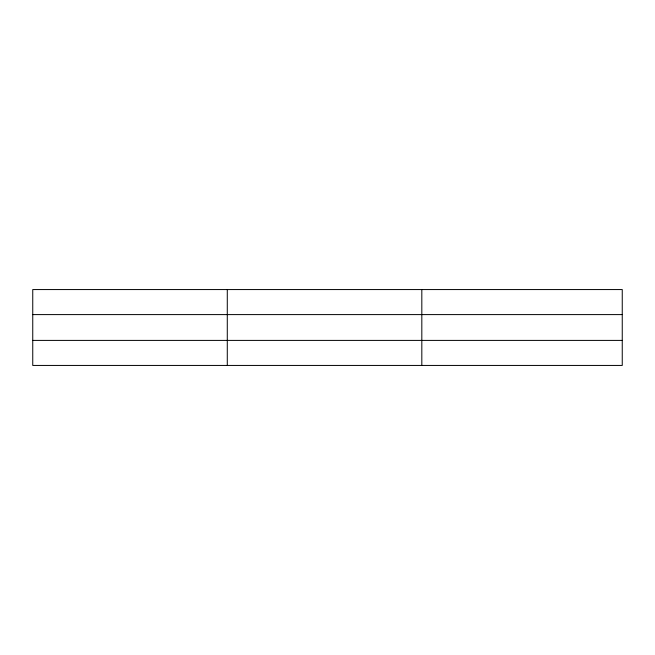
<?xml version="1.0" encoding="UTF-8"?>
<svg xmlns="http://www.w3.org/2000/svg" width="655" height="655" viewBox="0 0 655 655"><rect width="100%" height="100%" fill="white"/><g stroke="black" fill="none" stroke-linecap="round" stroke-linejoin="round"><path stroke-width="0.98" d="M227.285 289.559L227.285 365.441M421.82 289.559L421.82 365.441M622.25 314.596L622.25 289.559L32.75 289.559L32.75 365.441L622.25 365.441L622.25 314.596L32.75 314.596M32.75 340.404L622.25 340.404"/></g></svg>
